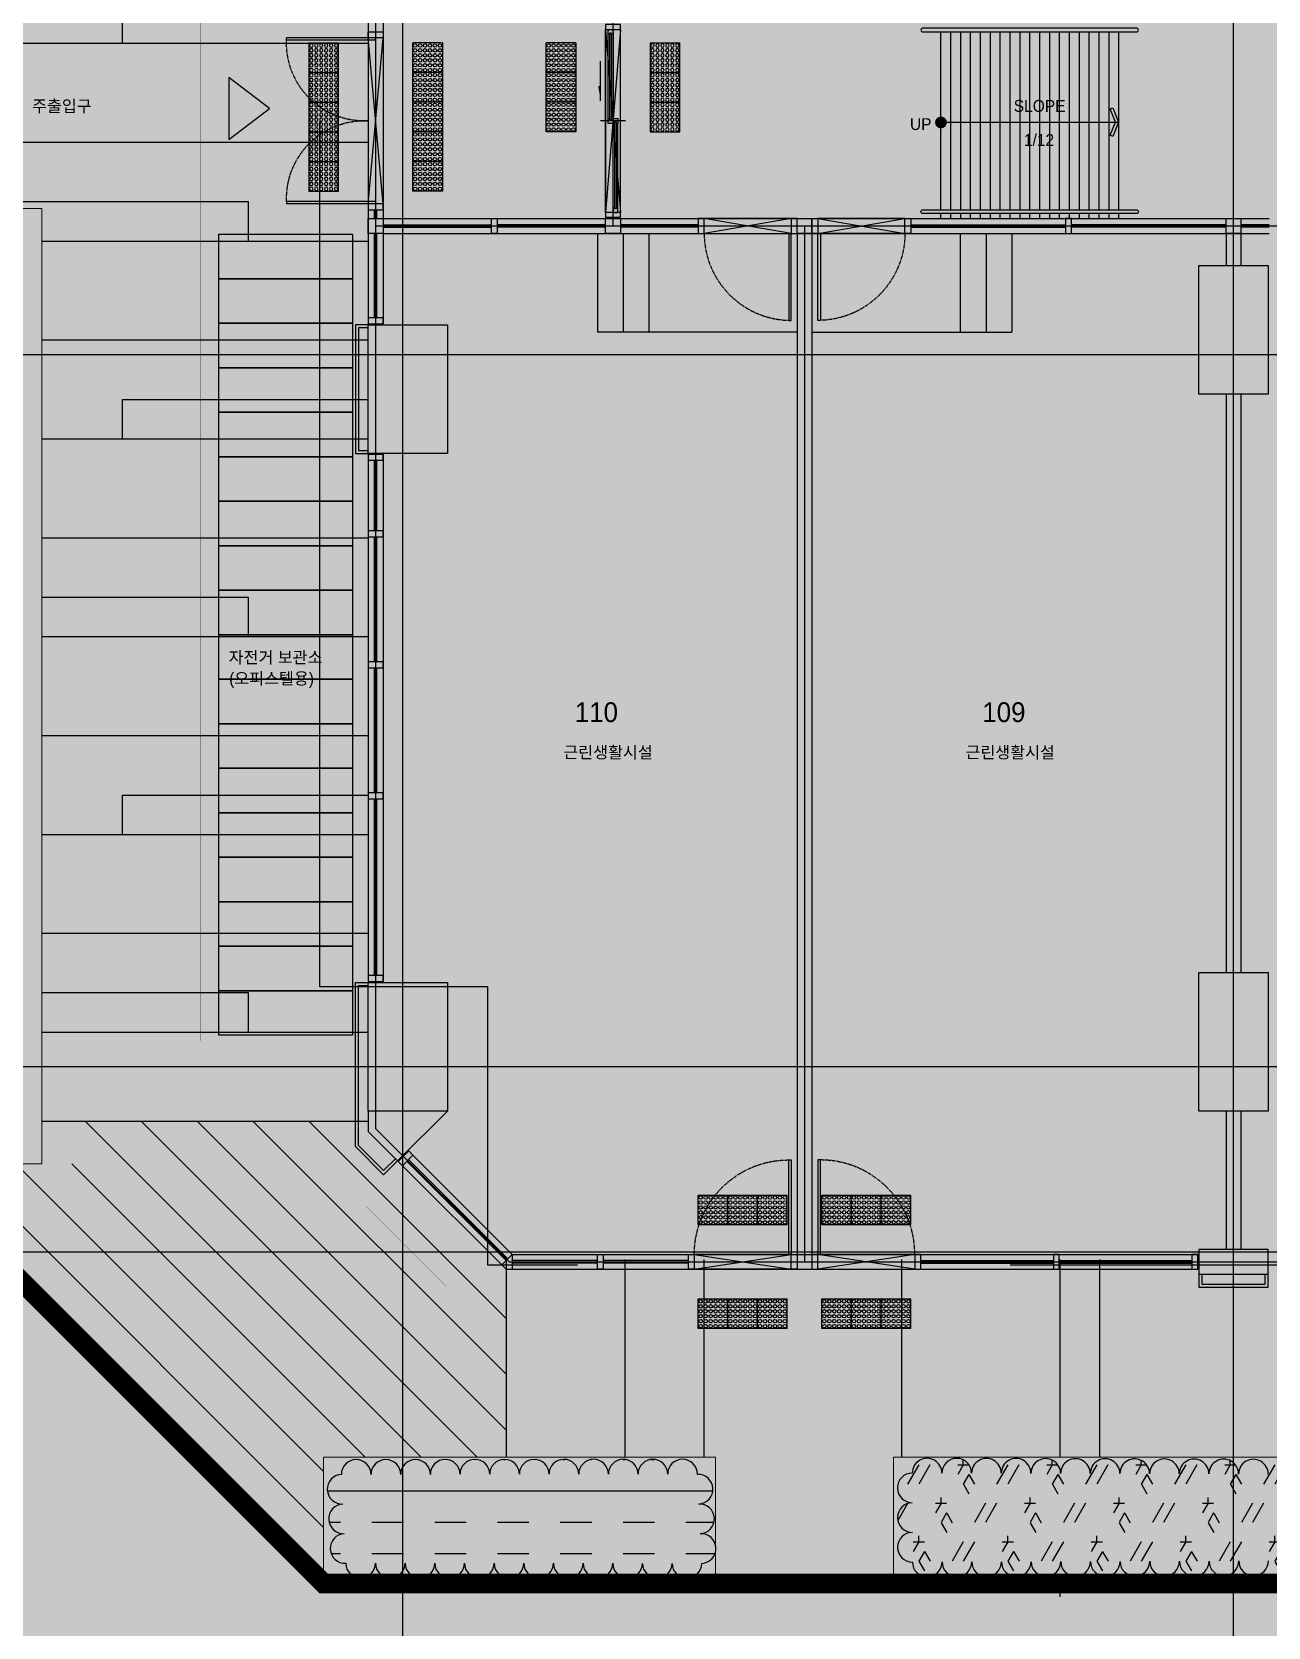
# Model space of a CAD drawing. Header units: millimetres. Extents: x -223175 to 287756, y -120611 to 352956.
# Drawn here: x 120074 to 132575, y 249763 to 265894 of the extents above; entities that cross this region are included whole.
import ezdxf
from ezdxf.enums import TextEntityAlignment as Align

# ---------------------------------------------------------------- set-up
doc = ezdxf.new("R2010")
doc.units = ezdxf.units.MM
doc.header["$LTSCALE"] = 50
for name, pattern in [('CENTER2', [1.125, 0.75, -0.125, 0.125, -0.125]), ('XREF 평면도$0$CEN', [62, 60, -1, 0, -1]), ('XREF 평면도$0$CENTER', [50.8, 31.75, -6.35, 6.35, -6.35]), ('XREF 평면도$0$DASHEDX2', [38.1, 25.4, -12.7]), ('XREF 평면도$0$HIDDEN', [0.375, 0.25, -0.125]), ('XREF 평면도$0$PHANTOM', [25, 20, -1, 1, -1, 1, -1])]:
    doc.linetypes.add(name, pattern=pattern)
for name, color, linetype in [('A-TEXT-1', 3, 'Continuous'), ('I-CL-OPEN', 1, 'Continuous'), ('I-FL-DOOR', 4, 'Continuous'), ('I-SOLID(제외영역)', 253, 'Continuous'), ('XREF 평면도$0$0-조경ha', 251, 'Continuous'), ('XREF 평면도$0$_관목_Out', 8, 'Continuous'), ('XREF 평면도$0$_관목_Plant', 42, 'Continuous'), ('XREF 평면도$0$A_GE_SYM', 7, 'Continuous'), ('XREF 평면도$0$CEN', 1, 'XREF 평면도$0$CEN'), ('XREF 평면도$0$CENTER', 14, 'XREF 평면도$0$CENTER'), ('XREF 평면도$0$CON', 2, 'Continuous'), ('XREF 평면도$0$DOOR', 4, 'Continuous'), ('XREF 평면도$0$F_HAT', 8, 'Continuous'), ('XREF 평면도$0$FIN', 11, 'Continuous'), ('XREF 평면도$0$LX-XXXX', 11, 'Continuous'), ('XREF 평면도$0$SITE', 1, 'XREF 평면도$0$PHANTOM'), ('XREF 평면도$0$STAIR', 5, 'Continuous'), ('XREF 평면도$0$wal1', 4, 'Continuous'), ('XREF 평면도$0$WG', 4, 'Continuous'), ('XREF 평면도$0$WID', 4, 'Continuous'), ('XREF 평면도$0$건축한계선', 2, 'XREF 평면도$0$DASHEDX2'), ('XREF 평면도$0$재료분리대', 9, 'Continuous'), ('XREF 평면도$0$점자경고블럭', 7, 'Continuous'), ('XREF 평면도$0$점자블럭', 8, 'Continuous'), ('XREF 평면도$0$점자유도블럭', 7, 'Continuous'), ('XREF 평면도$0$타일', 8, 'Continuous'), ('주변', 7, 'Continuous')]:
    doc.layers.add(name, color=color, linetype=linetype)
doc.layers.add('XREF 평면도$0$0-조경pl', color=6, linetype='Continuous', lineweight=0)
doc.styles.add('YE-TEXT', font='HY울릉도l.ttf')

# ---------------------------------------------------------------- blocks, each defined once
blk = doc.blocks.new('XREF 평면도$0$1층조경')
at = {"layer": 'XREF 평면도$0$_관목_Plant'}
h = blk.add_hatch(dxfattribs=at)
h.set_pattern_fill('INSUL', color=256, scale=100, style=0)
h.set_pattern_definition([(0, (-71433.1, -101284.7), (0, 952.5), []), (0, (-71433.1, -100967.2), (0, 952.5), [317.5, -317.5]), (0, (-71433.1, -100649.7), (0, 952.5), [317.5, -317.5])])
edge = h.paths.add_edge_path()
edge.add_arc((55220, 149926), 150, 0.0505, 180.0505)
edge.add_arc((54920, 149925), 150, 0.0505, 180.0505)
edge.add_arc((54620, 149925), 150, 0.0505, 180.0505)
edge.add_arc((54320, 149925), 150, 0.0505, 180.0505)
edge.add_arc((54020, 149924), 150, 0.0505, 180.0505)
edge.add_arc((53720, 149924), 150, 0.0505, 180.0505)
edge.add_arc((53420, 149924), 150, 0.0505, 180.0505)
edge.add_arc((53120, 149924), 150, 0.0505, 180.0505)
edge.add_arc((52820, 149923), 150, 0.0505, 180.0505)
edge.add_arc((52520, 149923), 150, 0.0505, 180.0505)
edge.add_arc((52220, 149923), 150, 0.0505, 180.0505)
edge.add_arc((51920, 149923), 150, 0.0505, 180.0505)
edge.add_arc((51777, 149773), 150, 92.9037, 272.9037)
edge.add_arc((51793, 149473), 150, 92.9037, 272.9037)
edge.add_arc((51808, 149173), 150, 92.9037, 272.9037)
edge.add_arc((51965, 149024), 150, 179.9969, 359.9969)
edge.add_arc((52265, 149024), 150, 179.9969, 359.9969)
edge.add_arc((52565, 149024), 150, 179.9969, 359.9969)
edge.add_arc((52865, 149024), 150, 179.9969, 359.9969)
edge.add_arc((53165, 149024), 150, 179.9969, 359.9969)
edge.add_arc((53465, 149024), 150, 179.9969, 359.9969)
edge.add_arc((53765, 149024), 150, 179.9969, 359.9969)
edge.add_arc((54065, 149024), 150, 179.9969, 359.9969)
edge.add_arc((54365, 149024), 150, 179.9969, 359.9969)
edge.add_arc((54665, 149024), 150, 179.9969, 359.9969)
edge.add_arc((54965, 149023), 150, 179.9969, 359.9969)
edge.add_arc((55265, 149023), 150, 179.9969, 359.9969)
edge.add_arc((55408, 149173), 150, 272.893, 92.893)
edge.add_arc((55393, 149473), 150, 272.893, 92.893)
edge.add_arc((55378, 149773), 150, 272.893, 92.893)
edge.add_arc((55370, 149924), 1.68, 272.893, 92.893)
h = blk.add_hatch(dxfattribs=at)
h.set_pattern_fill('HWANGMAE', color=256, scale=600, style=0)
h.set_pattern_definition([(240, (-71433.1, -101284.7), (675, -389.7114), [112.5, -337.5]), (300, (-71433.13, -101284.68), (675, -389.71143), [112.5, -787.3728]), (0, (-71489.38, -101284.68), (225, 389.71143), [112.5, -787.5]), (90, (-71433.13, -101284.68), (-225, 1169.13428), [60, -1498.8449]), (300, (-71489.44, -101382.2), (675, -389.71143), [112.5, -787.3728]), (240, (-71376.8, -101382.2), (675, -389.7114), [112.5, -337.5]), (240, (-70983.1, -101284.7), (675, -389.7114), [225.1269, -224.8728]), (240, (-70870.5, -101284.7), (675, -389.7114), [225.1269, -224.8728])])
edge = h.paths.add_edge_path()
edge.add_arc((63693, 149918), 150, 359.8265, 179.8265)
edge.add_arc((63393, 149919), 150, 359.8265, 179.8265)
edge.add_arc((63093, 149920), 150, 359.8265, 179.8265)
edge.add_arc((62793, 149920), 150, 359.8265, 179.8265)
edge.add_arc((62493, 149921), 150, 359.8265, 179.8265)
edge.add_arc((62193, 149922), 150, 359.8265, 179.8265)
edge.add_arc((61893, 149923), 150, 359.8265, 179.8265)
edge.add_arc((61593, 149924), 150, 359.8265, 179.8265)
edge.add_arc((61293, 149925), 150, 359.8265, 179.8265)
edge.add_arc((60993, 149926), 150, 359.8265, 179.8265)
edge.add_arc((60693, 149927), 150, 359.8265, 179.8265)
edge.add_arc((60393, 149928), 150, 359.8265, 179.8265)
edge.add_arc((60093, 149929), 150, 359.8265, 179.8265)
edge.add_arc((59793, 149930), 150, 359.8265, 179.8265)
edge.add_arc((59493, 149930), 150, 359.8265, 179.8265)
edge.add_arc((59193, 149931), 150, 359.8265, 179.8265)
edge.add_arc((58893, 149932), 150, 359.8265, 179.8265)
edge.add_arc((58593, 149933), 150, 359.8265, 179.8265)
edge.add_arc((58293, 149934), 150, 359.8265, 179.8265)
edge.add_arc((57993, 149935), 150, 359.8265, 179.8265)
edge.add_arc((57693, 149936), 150, 359.8265, 179.8265)
edge.add_arc((57543, 149786), 150, 90.168, 270.168)
edge.add_arc((57544, 149486), 150, 90.168, 270.168)
edge.add_arc((57545, 149186), 150, 90.168, 270.168)
edge.add_arc((57695, 149037), 150, 180.1918, 0.1918)
edge.add_arc((57995, 149038), 150, 180.1918, 0.1918)
edge.add_arc((58295, 149039), 150, 180.1918, 0.1918)
edge.add_arc((58595, 149040), 150, 180.1918, 0.1918)
edge.add_arc((58895, 149041), 150, 180.1918, 0.1918)
edge.add_arc((59195, 149042), 150, 180.1918, 0.1918)
edge.add_arc((59495, 149043), 150, 180.1918, 0.1918)
edge.add_arc((59795, 149044), 150, 180.1918, 0.1918)
edge.add_arc((60095, 149045), 150, 180.1918, 0.1918)
edge.add_arc((60395, 149046), 150, 180.1918, 0.1918)
edge.add_arc((60695, 149047), 150, 180.1918, 0.1918)
edge.add_arc((60995, 149048), 150, 180.1918, 0.1918)
edge.add_arc((61295, 149049), 150, 180.1918, 0.1918)
edge.add_arc((61595, 149050), 150, 180.1918, 0.1918)
edge.add_arc((61895, 149051), 150, 180.1918, 0.1918)
edge.add_arc((62195, 149052), 150, 180.1918, 0.1918)
edge.add_arc((62495, 149053), 150, 180.1918, 0.1918)
edge.add_arc((62795, 149054), 150, 180.1918, 0.1918)
edge.add_arc((63095, 149055), 150, 180.1918, 0.1918)
edge.add_arc((63395, 149056), 150, 180.1918, 0.1918)
edge.add_arc((63695, 149057), 150, 180.1918, 0.1918)
edge.add_arc((63845, 149207), 150, 270.1754, 90.1754)
edge.add_arc((63844, 149507), 150, 270.1754, 90.1754)
edge.add_arc((63843, 149807), 150, 270.1754, 90.1754)
edge.add_arc((63843, 149937), 20.1, 90.1754, 270.1754)
at = {"layer": 'XREF 평면도$0$0-조경ha'}
for p, q in [((49182, 153491), (52576, 150097)), ((49748, 153491), (53142, 150097)), ((50314, 153491), (53436, 150369)), ((50879, 153491), (53436, 150935)), ((51445, 153491), (53436, 151500)), ((47912, 153064), (51590, 149386)), ((48477, 153064), (51590, 149951)), ((49043, 153064), (52011, 150097)), ((53436, 152097), (53436, 150097)), ((54636, 152097), (54636, 150097)), ((55436, 152097), (55436, 150097)), ((57436, 152097), (57436, 150097)), ((59036, 152097), (59036, 150097)), ((59436, 152097), (59436, 150097))]:
    blk.add_line(p, q, dxfattribs=at)
for points in [[(49556, 164391), (49556, 164791), (52042, 164791)], [(52042, 164391), (47346, 164391)], [(52042, 163391), (47346, 163391)], [(50832, 162391), (50832, 162791), (47346, 162791)], [(52042, 162391), (48742, 162391)], [(52042, 161391), (48742, 161391)], [(49556, 160391), (49556, 160791), (52042, 160791)], [(52042, 160391), (48742, 160391)], [(52042, 159391), (48742, 159391)], [(50832, 158391), (50832, 158791), (48742, 158791)], [(52042, 158391), (48742, 158391)], [(52042, 157391), (48742, 157391)], [(49556, 156391), (49556, 156791), (52042, 156791)], [(52042, 156391), (48742, 156391)], [(52042, 155391), (48742, 155391)], [(50832, 154391), (50832, 154791), (48742, 154791)], [(52042, 154391), (48742, 154391)]]:
    blk.add_lwpolyline(points, dxfattribs=at)
at = {"layer": 'XREF 평면도$0$0-조경ha', "elevation": 0}
blk.add_lwpolyline([(52041, 153491), (48741, 153491)], dxfattribs=at)
at = {"layer": 'XREF 평면도$0$0-조경pl'}
for points in [[(48742, 153064), (48742, 162722), (47346, 162722), (47346, 153064)], [(51590, 148820), (55554, 148820), (55554, 150097), (51590, 150097)], [(57354, 148820), (64092, 148820), (64092, 150097), (57354, 150097)]]:
    blk.add_lwpolyline(points, close=True, dxfattribs=at)
at = {"layer": 'XREF 평면도$0$_관목_Out'}
blk.add_lwpolyline([(55370, 149926, 1), (55070, 149925, 1), (54770, 149925, 1), (54470, 149925, 1), (54170, 149925, 1), (53870, 149924, 1), (53570, 149924, 1), (53270, 149924, 1), (52970, 149924, 1), (52670, 149923, 1), (52370, 149923, 1), (52070, 149923, 1), (51770, 149922, 1), (51770, 149922, 1), (51785, 149623, 1), (51800, 149323, 1), (51815, 149024, 1), (51815, 149024, 1), (52115, 149024, 1), (52415, 149024, 1), (52715, 149024, 1), (53015, 149024, 1), (53315, 149024, 1), (53615, 149024, 1), (53915, 149024, 1), (54215, 149024, 1), (54515, 149024, 1), (54815, 149023, 1), (55115, 149023, 1), (55415, 149023, 1), (55415, 149023, 1), (55400, 149323, 1), (55385, 149623, 1), (55370, 149922, 1)], format="xyb", close=True, dxfattribs=at)
blk.add_lwpolyline([(61143, 149925, 1), (60843, 149926, 1), (60543, 149927, 1), (60243, 149928, 1), (59943, 149929, 1), (59643, 149930, 1), (59343, 149931, 1), (59043, 149932, 1), (58743, 149933, 1), (58443, 149934, 1), (58143, 149935, 1), (57843, 149935, 1), (57543, 149936, 1), (57543, 149936, 1), (57544, 149636, 1), (57545, 149336, 1), (57545, 149036, 1), (57545, 149036, 1), (57845, 149037, 1), (58145, 149038, 1), (58445, 149039, 1), (58745, 149040, 1), (59045, 149041, 1), (59345, 149042, 1), (59645, 149043, 1), (59945, 149044, 1), (60245, 149045, 1), (60545, 149046, 1), (60845, 149047, 1), (61145, 149048, 1)], format="xyb", dxfattribs=at)
blk = doc.blocks.new('XREF 평면도$0$근생출입구-2')
at = {"layer": 'I-CL-OPEN'}
blk.add_lwpolyline([(886253, 245402), (884573, 245402), (886253, 245552), (884573, 245552), (886253, 245402)], dxfattribs=at)
at = {"layer": 'I-FL-DOOR', "color": 4, "linetype": 'Continuous'}
for p, q in [((884573, 245477), (884573, 244577)), ((884598, 245477), (884573, 245477)), ((884598, 245477), (884598, 244577)), ((886228, 245477), (886228, 244577)), ((886228, 245477), (886253, 245477)), ((886253, 245477), (886253, 244577)), ((884598, 244577), (884573, 244577)), ((886228, 244577), (886253, 244577))]:
    blk.add_line(p, q, dxfattribs=at)
at = {"layer": 'I-FL-DOOR', "color": 1, "linetype": 'CENTER2', "lineweight": -3}
for centre, start, end in [((884628, 245363), 267.8766, 2.8221), ((886199, 245363), 177.1779, 272.1234)]:
    blk.add_arc(centre, 787, start, end, dxfattribs=at)
at = {"layer": 'XREF 평면도$0$WID', "elevation": 0}
for points in [[(884513, 245402), (884513, 245552), (884573, 245552), (884573, 245402)], [(886313, 245402), (886313, 245552), (886253, 245552), (886253, 245402)]]:
    blk.add_lwpolyline(points, close=True, dxfattribs=at)
at = {"layer": 'XREF 평면도$0$재료분리대'}
for p, q in [((886253, 245552), (884573, 245552)), ((886253, 245402), (884573, 245402))]:
    blk.add_line(p, q, dxfattribs=at)
blk = doc.blocks.new('XREF 평면도$0$자동문1')
at = {"layer": 'I-CL-OPEN'}
blk.add_lwpolyline([(72756, 61204), (74606, 61204), (72756, 61354), (74606, 61354), (72756, 61204)], dxfattribs=at)
at = {"layer": 'I-FL-DOOR'}
for p, q in [((74606, 61354), (72756, 61354)), ((73706, 61329), (74556, 61329)), ((72756, 61204), (74606, 61204)), ((72806, 61279), (73656, 61279)), ((72806, 61229), (73656, 61229)), ((74556, 61279), (73706, 61279))]:
    blk.add_line(p, q, dxfattribs=at)
at = {"layer": 'I-FL-DOOR', "color": 1}
blk.add_line((73681, 61154), (73681, 61404), dxfattribs=at)
at = {"layer": 'I-FL-DOOR'}
for points in [[(73706, 61298), (73706, 61279), (73656, 61279), (73656, 61329), (73706, 61329), (73706, 61310)], [(72806, 61260), (72806, 61279), (72756, 61279), (72756, 61229), (72806, 61229), (72806, 61248)], [(73656, 61260), (73656, 61279), (73706, 61279), (73706, 61229), (73656, 61229), (73656, 61248)]]:
    blk.add_lwpolyline(points, dxfattribs=at)
at = {"layer": 'I-FL-DOOR', "color": 252}
for points in [[(74571, 61298), (73691, 61298), (73691, 61310), (74571, 61310)], [(73671, 61248), (72791, 61248), (72791, 61260), (73671, 61260)]]:
    blk.add_lwpolyline(points, close=True, dxfattribs=at)
blk.add_lwpolyline([(73885, 61404), (73935, 61404), (74285, 61404)], dxfattribs=at)
at = {"layer": 'I-FL-DOOR'}
blk.add_lwpolyline([(74556, 61310), (74556, 61329), (74581, 61329, -1), (74581, 61279), (74556, 61279), (74556, 61298)], format="xyb", dxfattribs=at)
at = {"layer": 'I-FL-DOOR', "color": 252}
blk.add_solid([(73885, 61404), (74035, 61404), (73885, 61404), (74035, 61429)], dxfattribs=at)
at = {"layer": 'XREF 평면도$0$DOOR'}
for points in [[(72706, 61204), (72756, 61204), (72756, 61354), (72706, 61354)], [(74606, 61204), (74656, 61204), (74656, 61354), (74606, 61354)]]:
    blk.add_lwpolyline(points, close=True, dxfattribs=at)
blk = doc.blocks.new('XREF 평면도$0$2층근생문')
at = {"layer": 'I-CL-OPEN'}
blk.add_lwpolyline([(0, 60), (0, 1040), (150, 60), (150, 1040), (0, 60)], dxfattribs=at)
at = {"layer": 'I-FL-DOOR', "color": 4, "linetype": 'Continuous'}
blk.add_lwpolyline([(0, 85), (-955, 85), (-955, 60), (0, 60), (0, 85)], dxfattribs=at)
at = {"layer": 'I-FL-DOOR', "color": 1, "linetype": 'CENTER2', "lineweight": -3}
blk.add_arc((0, 85), 955, 90, 180, dxfattribs=at)
at = {"layer": 'XREF 평면도$0$WID'}
for points in [[(0, 1100), (0, 1040), (150, 1040), (150, 1100)], [(0, 60), (0, 0), (150, 0), (150, 60)]]:
    blk.add_lwpolyline(points, close=True, dxfattribs=at)
at = {"layer": 'XREF 평면도$0$재료분리대'}
for p, q in [((0, 1040), (0, 60)), ((150, 60), (150, 1040))]:
    blk.add_line(p, q, dxfattribs=at)
blk = doc.blocks.new('XREF 평면도$0$A$C19973816')
at = {"layer": 'XREF 평면도$0$점자경고블럭', "color": 12}
for p, q in [((0, 300), (0, 0)), ((0, 300), (300, 300)), ((300, 300), (300, 0)), ((300, 0), (0, 0))]:
    blk.add_line(p, q, dxfattribs=at)
at = {"layer": 'XREF 평면도$0$점자경고블럭', "color": 253}
for centre in [(25, 275), (25, 225), (25, 175), (75, 275), (75, 225), (75, 175), (125, 275), (125, 225), (125, 175), (175, 275), (175, 225), (175, 175), (225, 275), (225, 225), (225, 175), (275, 275), (275, 225), (275, 175), (25, 125), (25, 75), (25, 25), (75, 125), (75, 75), (75, 25), (125, 125), (125, 75), (125, 25), (175, 125), (175, 75), (175, 25), (225, 125), (225, 75), (225, 25), (275, 125), (275, 75), (275, 25)]:
    blk.add_circle(centre, 17.5, dxfattribs=at)
blk = doc.blocks.new('XREF 평면도$0$장애인점자블럭')
at = {"layer": 'XREF 평면도$0$점자유도블럭', "xscale": -1, "rotation": 180}
blk.add_blockref('XREF 평면도$0$A$C19973816', (0, 0), dxfattribs=at)
blk = doc.blocks.new('XREF 평면도$0$근생문')
at = {"layer": 'I-CL-OPEN'}
blk.add_lwpolyline([(127404, 231303), (128284, 231303), (127404, 231153), (128284, 231153), (127404, 231303)], dxfattribs=at)
at = {"layer": 'I-FL-DOOR', "color": 4, "linetype": 'Continuous'}
blk.add_lwpolyline([(128259, 231153), (128259, 230273), (128284, 230273), (128284, 231153), (128259, 231153)], dxfattribs=at)
at = {"layer": 'I-FL-DOOR', "color": 1, "linetype": 'CENTER2', "lineweight": -3}
blk.add_arc((128284, 231153), 880, 180, 268.3721, dxfattribs=at)
at = {"layer": 'XREF 평면도$0$WID'}
for points in [[(127344, 231153), (127404, 231153), (127404, 231303), (127344, 231303)], [(128284, 231153), (128344, 231153), (128344, 231303), (128284, 231303)]]:
    blk.add_lwpolyline(points, close=True, dxfattribs=at)
at = {"layer": 'XREF 평면도$0$재료분리대'}
for p, q in [((128284, 231303), (127404, 231303)), ((127404, 231153), (128284, 231153))]:
    blk.add_line(p, q, dxfattribs=at)

msp = doc.modelspace()

# ---------------------------------------------------------------- hatches: boundary and pattern name
at = {"layer": 'I-SOLID(제외영역)', "ltscale": 0.5}
h = msp.add_hatch(color=253, dxfattribs=at)
h.dxf.hatch_style = 1
h.paths.add_polyline_path([(107817.9932, 312724.6809), (107817.9932, 244617.0602), (184614.5896, 244617.0602), (184614.5896, 312724.6809)])
h.paths.add_polyline_path([(143274.9138, 271631.6924), (140474.9138, 271631.6924), (140474.9138, 278831.6924), (143274.9138, 278831.6924), (143274.9138, 284356.6924), (147974.9138, 284356.6924), (147974.9138, 283111.6924), (148824.9138, 283111.6924), (148824.9138, 278581.6924), (146104.9138, 278581.6924), (146104.9138, 278331.6924), (154149.9138, 278331.6924), (154149.9138, 276381.6924), (166174.9138, 276381.6924), (166174.9138, 273881.6924), (154149.9138, 273881.6924), (154149.9138, 272131.6924), (145764.9138, 272131.6924), (145764.9138, 271881.6924), (148624.9138, 271881.6924), (148574.9138, 271756.6924), (148574.9138, 267351.6924), (147974.9138, 267351.6924), (147974.9138, 266231.6924), (145564.9138, 266231.6924), (145564.9138, 265981.6924), (143274.9138, 265981.6924), (143274.9138, 266231.6924)], flags=16)
h.paths.add_polyline_path([(132374.9138, 271631.6924), (137044.9138, 271631.6924), (137044.9138, 270991.6924), (137274.9138, 270991.6924), (137274.9138, 269231.6924), (138074.9138, 269231.6924), (138074.9138, 265981.6924), (133724.9138, 265981.6924), (133724.9138, 269031.6924), (132374.9138, 269031.6924)], flags=16)
at = {"layer": 'XREF 평면도$0$A_GE_SYM'}
for points in [[(129266.7862, 265038.4072, 1), (129266.7862, 264918.4072, 1)], [(131032.6452, 264981.479), (130979.3236, 265114.7829), (131006.0638, 265125.479), (131063.6638, 264981.479), (131006.0638, 264837.479), (130979.3236, 264848.175)]]:
    msp.add_hatch(color=256, dxfattribs=at).paths.add_polyline_path(points)
at = {"layer": 'XREF 평면도$0$F_HAT', "ltscale": 10}
h = msp.add_hatch(dxfattribs=at)
h.set_pattern_fill('EARTH', color=256, scale=200, style=0)
h.set_pattern_definition([(0, (-162118.8, 210702.1), (1270, 1270), [1270, -1270]), (0, (-162118.8, 211178.4), (1270, 1270), [1270, -1270]), (0, (-162118.8, 211654.6), (1270, 1270), [1270, -1270]), (90, (-161960.1, 211813.4), (-1270, 1270), [1270, -1270]), (90, (-161483.8, 211813.4), (-1270, 1270), [1270, -1270]), (90, (-161007.6, 211813.4), (-1270, 1270), [1270, -1270])])
edge = h.paths.add_edge_path()
edge.add_arc((122303.7168, 296707.3663), 6000, 90, 180, ccw=False)
edge.add_line((122303.7168, 302707.3663), (165827.6734, 302707.3663))
edge.add_arc((165827.6734, 296707.3663), 6000, 7.60009137, 90, ccw=False)
edge.add_line((171774.9654, 297500.9141), (172788.1157, 290234.6073))
edge.add_line((172788.1157, 290234.6073), (178227.6237, 258587.7343))
edge.add_line((178227.6237, 258587.7343), (179127.1938, 254142.4001))
edge.add_arc((169203.4195, 252731.001), 10023.6392, 270.05453158, 8.09454977, ccw=False)
edge.add_line((169212.9595, 242707.3663), (169212.9595, 242607.3663))
edge.add_line((169212.9595, 242607.3663), (122303.7168, 242607.3663))
edge.add_line((122303.7168, 247707.3663), (122303.7168, 242707.3663))
edge.add_arc((122303.7168, 248707.3663), 6000, 180, 270, ccw=False)
edge.add_line((116303.7168, 248707.3663), (116309.7336, 266200.3281))
edge.add_arc((122288.1993, 266344.9108), 5980.2137, 125.6384541, 181.385366, ccw=False)
edge.add_line((118803.7168, 271205.0896), (118803.7168, 254450.007))
edge.add_line((118803.7168, 254450.007), (123023.5841, 250204.7065))
edge.add_line((123023.5841, 250204.7065), (171064.5974, 250204.7065))
edge.add_line((171064.5974, 250204.7065), (176114.5896, 256405.3162))
edge.add_line((176114.5896, 256405.3162), (169292.7739, 297201.4016))
edge.add_line((169292.7739, 297201.4016), (165913.8508, 300207.3663))
edge.add_line((165913.8508, 300207.3663), (123023.5841, 300226.1632))
edge.add_line((123023.5841, 300226.1632), (118808.5174, 295969.5262))
edge.add_line((118808.5174, 295969.5262), (118803.7168, 279258.2952))
edge.add_arc((122339.6839, 284163.5339), 6046.8529, 183.43849468, 234.21385338, ccw=False)
edge.add_line((116303.7168, 283800.8616), (116303.7168, 296707.3663))

# ---------------------------------------------------------------- linework, layer by layer
for p, q in [((129263.6638, 265893.6924), (129263.6638, 264094.6924)), ((131063.6638, 265893.6924), (131063.6638, 264094.6924)), ((129263.6638, 264981.479), (131063.6638, 264981.479)), ((129263.6638, 264056.6924), (129263.6638, 264006.6924)), ((131063.6638, 264056.6924), (131063.6638, 264006.6924)), ((125792.4138, 263856.6924), (125792.4138, 262856.6924)), ((126052.4138, 263856.6924), (126052.4138, 262856.6924)), ((126312.4138, 263856.6924), (126312.4138, 262856.6924)), ((129462.4138, 263856.6924), (129462.4138, 262856.6924)), ((129722.4138, 263856.6924), (129722.4138, 262856.6924)), ((129982.4138, 263856.6924), (129982.4138, 262856.6924)), ((127812.4138, 262856.6924), (125792.4138, 262856.6924)), ((127962.4138, 262856.6924), (129982.4138, 262856.6924))]:
    msp.add_line(p, q)
at = {"color": 3, "linetype": 'XREF 평면도$0$HIDDEN', "ltscale": 700, "elevation": 0.0001}
msp.add_lwpolyline([(124684.9153, 297041.6924), (164964.9153, 297041.6924), (164964.9153, 294226.6924), (166664.9153, 294226.6924), (166664.9153, 256236.6924), (164964.9153, 256236.6924), (164964.9153, 253421.6924), (124684.9153, 253421.6924), (124684.9153, 256236.6924), (122984.9153, 256236.6924), (122984.9153, 294226.6924), (124684.9153, 294226.6924)], close=True, dxfattribs=at)
at = {"layer": 'XREF 평면도$0$0-조경ha', "ltscale": 5}
for p, q in [((124768.8478, 250137.2216), (124768.8478, 250104.7065)), ((130468.8478, 250137.2216), (130468.8478, 250069.9985))]:
    msp.add_line(p, q, dxfattribs=at)
at = {"layer": 'XREF 평면도$0$A_GE_SYM'}
for p, q in [((130979.3236, 265114.7829), (131006.0638, 265125.479)), ((131032.6452, 264981.479), (130979.3236, 265114.7829)), ((131006.0638, 265125.479), (131063.6638, 264981.479)), ((130979.3236, 264848.175), (131032.6452, 264981.479)), ((131063.6638, 264981.479), (131006.0638, 264837.479)), ((131006.0638, 264837.479), (130979.3236, 264848.175))]:
    msp.add_line(p, q, dxfattribs=at)
at = {"layer": 'XREF 평면도$0$CEN', "color": 1, "ltscale": 300}
for p, q in [((123824.9138, 244704.7065), (123824.9138, 305726.1632)), ((123824.9138, 244704.7065), (123824.9138, 305726.1632)), ((132224.9138, 244704.7065), (132224.9138, 305726.1632)), ((132224.9138, 244704.7065), (132224.9138, 305726.1632)), ((113279.1227, 262631.6924), (181614.5896, 262631.6924)), ((113279.1227, 262631.6924), (181614.5896, 262631.6924)), ((113279.1227, 255431.6924), (181614.5896, 255431.6924)), ((113279.1227, 255431.6924), (181614.5896, 255431.6924)), ((113279.1227, 253556.6924), (181614.5896, 253556.6924))]:
    msp.add_line(p, q, dxfattribs=at)
at = {"layer": 'XREF 평면도$0$CENTER', "linetype": 'Continuous'}
for p, q in [((123549.9138, 295356.6928), (123549.9138, 254806.2804)), ((125949.9138, 266056.6924), (125949.9138, 263931.6924)), ((123549.9138, 263931.6924), (166099.9138, 263931.6924)), ((127887.4138, 263931.6924), (127887.4138, 253456.6924)), ((124899.5017, 253456.6924), (123549.9138, 254806.2804)), ((124899.5017, 253456.6924), (164749.9138, 253456.6924))]:
    msp.add_line(p, q, dxfattribs=at)
at = {"layer": 'XREF 평면도$0$CON'}
for p, q in [((123474.9138, 254981.6924), (123474.9138, 254775.6264)), ((124274.9138, 254981.6924), (123771.6747, 254478.4534)), ((123771.6747, 254478.4534), (123474.5017, 254775.6264))]:
    msp.add_line(p, q, dxfattribs=at)
for points in [[(131874.9138, 262231.6924), (131874.9138, 263531.6924), (132574.9138, 263531.6924), (132574.9138, 262231.6924)], [(124274.9138, 262931.6924), (124274.9138, 261631.6924), (123474.9138, 261631.6924), (123474.9138, 262931.6924)], [(131874.9138, 256381.6924), (132574.9138, 256381.6924), (132574.9138, 254981.6924), (131874.9138, 254981.6924)], [(123474.9138, 254981.6924), (123474.9138, 256281.6924), (124274.9138, 256281.6924), (124274.9138, 254981.6924)], [(131874.9138, 253331.6924), (132574.9138, 253331.6924), (132574.9138, 253581.6924), (131874.9138, 253581.6924)]]:
    msp.add_lwpolyline(points, close=True, dxfattribs=at)
at = {"layer": 'XREF 평면도$0$FIN'}
for p, q in [((123344.9138, 254621.7786), (123344.9138, 256281.6924)), ((123344.9138, 256281.6924), (123474.9138, 256281.6924)), ((123374.9138, 254634.205), (123374.9138, 256251.6924)), ((123374.9138, 256251.6924), (123474.9138, 256251.6924)), ((123629.9569, 254336.7355), (123344.9138, 254621.7786)), ((123629.9569, 254379.1619), (123374.9138, 254634.205)), ((123750.4615, 254499.6666), (123629.9569, 254379.1619)), ((123771.6747, 254478.4534), (123629.9569, 254336.7355))]:
    msp.add_line(p, q, dxfattribs=at)
for points in [[(123474.9138, 262931.6924), (123344.9138, 262931.6924), (123344.9138, 261631.6924), (123474.9138, 261631.6924)], [(123474.9138, 262901.6924), (123374.9138, 262901.6924), (123374.9138, 261661.6924), (123474.9138, 261661.6924)], [(131874.9138, 253331.6924), (131874.9138, 253201.6924), (132574.9138, 253201.6924), (132574.9138, 253331.6924)], [(131904.9138, 253331.6924), (131904.9138, 253231.6924), (132544.9138, 253231.6924), (132544.9138, 253331.6924)]]:
    msp.add_lwpolyline(points, dxfattribs=at)
at = {"layer": 'XREF 평면도$0$LX-XXXX', "color": 6}
for points in [[(121964.4776, 263847.6328), (123314.9138, 263847.6328), (123314.9138, 263397.6328), (121964.4776, 263397.6328)], [(121964.4776, 263397.6328), (123314.9138, 263397.6328), (123314.9138, 262947.6328), (121964.4776, 262947.6328)], [(121964.4776, 262947.6328), (123314.9138, 262947.6328), (123314.9138, 262497.6328), (121964.4776, 262497.6328)], [(121964.4776, 262497.6328), (123314.9138, 262497.6328), (123314.9138, 262047.6328), (121964.4776, 262047.6328)], [(121964.4776, 262047.6328), (123314.9138, 262047.6328), (123314.9138, 261597.6328), (121964.4776, 261597.6328)], [(121964.4776, 261597.6328), (123314.9138, 261597.6328), (123314.9138, 261147.6328), (121964.4776, 261147.6328)], [(121964.4776, 261147.6328), (123314.9138, 261147.6328), (123314.9138, 260697.6328), (121964.4776, 260697.6328)], [(121964.4776, 260697.6328), (123314.9138, 260697.6328), (123314.9138, 260247.6328), (121964.4776, 260247.6328)], [(121964.4776, 260247.6328), (123314.9138, 260247.6328), (123314.9138, 259797.6328), (121964.4776, 259797.6328)], [(121964.4776, 259797.6328), (123314.9138, 259797.6328), (123314.9138, 259347.6328), (121964.4776, 259347.6328)], [(121964.4776, 259347.6328), (123314.9138, 259347.6328), (123314.9138, 258897.6328), (121964.4776, 258897.6328)], [(121964.4776, 258897.6328), (123314.9138, 258897.6328), (123314.9138, 258447.6328), (121964.4776, 258447.6328)], [(121964.4776, 258447.6328), (123314.9138, 258447.6328), (123314.9138, 257997.6328), (121964.4776, 257997.6328)], [(121964.4776, 257997.6328), (123314.9138, 257997.6328), (123314.9138, 257547.6328), (121964.4776, 257547.6328)], [(121964.4776, 257547.6328), (123314.9138, 257547.6328), (123314.9138, 257097.6328), (121964.4776, 257097.6328)], [(121964.4776, 257097.6328), (123314.9138, 257097.6328), (123314.9138, 256647.6328), (121964.4776, 256647.6328)], [(121964.4776, 256647.6328), (123314.9138, 256647.6328), (123314.9138, 256197.6328), (121964.4776, 256197.6328)], [(121964.4776, 256197.6328), (123314.9138, 256197.6328), (123314.9138, 255747.6328), (121964.4776, 255747.6328)]]:
    msp.add_lwpolyline(points, close=True, dxfattribs=at)
at = {"layer": 'XREF 평면도$0$SITE', "color": 1, "ltscale": 300, "const_width": 200}
msp.add_lwpolyline([(123023.5841, 300226.1632), (118779.1227, 295981.7019), (118779.1227, 254449.1679), (123023.5841, 250204.7065), (171064.5974, 250204.7065), (176114.5896, 256405.3162, -0.0165654568), (169283.2711, 297268.2216), (165920.9421, 300226.1632)], format="xyb", close=True, dxfattribs=at)
at = {"layer": 'XREF 평면도$0$STAIR'}
for points in [[(129082.6638, 265893.6924), (131244.6638, 265893.6924, 1), (131244.6638, 265931.6924), (129082.6638, 265931.6924, 1)], [(129082.6638, 264094.6924), (131244.6638, 264094.6924, -1), (131244.6638, 264056.6924), (129082.6638, 264056.6924, -1)]]:
    msp.add_lwpolyline(points, format="xyb", close=True, dxfattribs=at)
at = {"layer": 'XREF 평면도$0$wal1', "linetype": 'XREF 평면도$0$HIDDEN', "ltscale": 1000}
for p, q in [((127812.4138, 263856.6924), (127812.4138, 253531.6924)), ((127962.4138, 263856.6924), (127962.4138, 253531.6924)), ((132149.9138, 263856.6924), (132149.9138, 263531.6924)), ((132299.9138, 263856.6924), (132299.9138, 263531.6924)), ((132149.9138, 262231.6924), (132149.9138, 256381.6924)), ((132299.9138, 262231.6924), (132299.9138, 256381.6924)), ((132149.9138, 254981.6924), (132149.9138, 253581.6924)), ((132299.9138, 254981.6924), (132299.9138, 253581.6924))]:
    msp.add_line(p, q, dxfattribs=at)
at = {"layer": 'XREF 평면도$0$WG', "color": 105}
for p, q in [((123537.9138, 264006.6924), (123537.9138, 264094.1924)), ((123561.9138, 264006.6924), (123561.9138, 264094.1924)), ((123624.9138, 263943.6924), (124719.9138, 263943.6924)), ((123624.9138, 263919.6924), (124719.9138, 263919.6924)), ((125874.9138, 263943.6924), (124779.9138, 263943.6924)), ((125874.9138, 263919.6924), (124779.9138, 263919.6924)), ((126812.4138, 263943.6924), (126024.9138, 263943.6924)), ((126812.4138, 263919.6924), (126024.9138, 263919.6924)), ((128962.4138, 263943.6924), (130526.1638, 263943.6924)), ((128962.4138, 263919.6924), (130526.1638, 263919.6924)), ((132149.9138, 263943.6924), (130586.1638, 263943.6924)), ((132149.9138, 263919.6924), (130586.1638, 263919.6924)), ((132584.9138, 263943.6924), (132299.9138, 263943.6924)), ((132584.9138, 263919.6924), (132299.9138, 263919.6924)), ((123537.9138, 263001.6924), (123537.9138, 263856.6924)), ((123561.9138, 263001.6924), (123561.9138, 263856.6924)), ((123537.9138, 260847.6924), (123537.9138, 261561.6924)), ((123561.9138, 260847.6924), (123561.9138, 261561.6924)), ((123537.9138, 259523.6924), (123537.9138, 260787.6924)), ((123561.9138, 259523.6924), (123561.9138, 260787.6924)), ((123537.9138, 258199.6924), (123537.9138, 259463.6924)), ((123561.9138, 258199.6924), (123561.9138, 259463.6924)), ((123537.9138, 256351.6924), (123537.9138, 258139.6924)), ((123561.9138, 256351.6924), (123561.9138, 258139.6924)), ((124869.0495, 253470.1741), (123865.72, 254473.5036)), ((124886.02, 253487.1447), (123882.6905, 254490.4742)), ((125791.9138, 253468.6924), (124930.5678, 253468.6924)), ((125791.9138, 253444.6924), (124930.5678, 253444.6924)), ((126712.4138, 253468.6924), (125851.9138, 253468.6924)), ((126712.4138, 253444.6924), (125851.9138, 253444.6924)), ((129062.4138, 253468.6924), (130403.6638, 253468.6924)), ((129062.4138, 253444.6924), (130403.6638, 253444.6924)), ((130463.6638, 253468.6924), (131804.9138, 253468.6924)), ((130463.6638, 253444.6924), (131804.9138, 253444.6924))]:
    msp.add_line(p, q, dxfattribs=at)
at = {"layer": 'XREF 평면도$0$WID'}
for p, q in [((123474.9138, 270671.6924), (123474.9138, 262941.6924)), ((123624.9138, 270671.6924), (123624.9138, 262941.6924)), ((123624.9138, 264006.6924), (132584.9138, 264006.6924)), ((123624.9138, 263856.6924), (132584.9138, 263856.6924)), ((123474.9138, 261621.6924), (123474.9138, 256291.6924)), ((123624.9138, 261621.6924), (123624.9138, 256291.6924)), ((124868.4357, 253381.6924), (123821.1722, 254428.9559)), ((124930.5678, 253531.6924), (123927.2382, 254535.0219)), ((124930.5678, 253531.6924), (124824.5017, 253425.6264)), ((124930.5678, 253531.6924), (131864.9138, 253531.6924)), ((124930.5678, 253531.6924), (124930.5678, 253381.6924)), ((124868.4357, 253381.6924), (131804.9138, 253381.6924))]:
    msp.add_line(p, q, dxfattribs=at)
for points in [[(123474.9138, 264006.6924), (123624.9138, 264006.6924), (123624.9138, 263856.6924), (123474.9138, 263856.6924)], [(124779.9138, 264006.6924), (124779.9138, 263856.6924), (124719.9138, 263856.6924), (124719.9138, 264006.6924)], [(125874.9138, 264006.6924), (126024.9138, 264006.6924), (126024.9138, 263856.6924), (125874.9138, 263856.6924)], [(127962.4138, 263856.6924), (127812.4138, 263856.6924), (127812.4138, 264006.6924), (127962.4138, 264006.6924)], [(130526.1638, 264006.6924), (130526.1638, 263856.6924), (130586.1638, 263856.6924), (130586.1638, 264006.6924)], [(132299.9138, 263856.6924), (132149.9138, 263856.6924), (132149.9138, 264006.6924), (132299.9138, 264006.6924)], [(123474.9138, 262941.6924), (123624.9138, 262941.6924), (123624.9138, 263001.6924), (123474.9138, 263001.6924)], [(123474.9138, 261561.6924), (123624.9138, 261561.6924), (123624.9138, 261621.6924), (123474.9138, 261621.6924)], [(123474.9138, 260787.6924), (123624.9138, 260787.6924), (123624.9138, 260847.6924), (123474.9138, 260847.6924)], [(123474.9138, 259463.6924), (123624.9138, 259463.6924), (123624.9138, 259523.6924), (123474.9138, 259523.6924)], [(123474.9138, 258139.6924), (123624.9138, 258139.6924), (123624.9138, 258199.6924), (123474.9138, 258199.6924)], [(123474.9138, 256291.6924), (123624.9138, 256291.6924), (123624.9138, 256351.6924), (123474.9138, 256351.6924)], [(123821.1722, 254428.9559), (123927.2382, 254535.0219), (123884.8118, 254577.4483), (123778.7458, 254471.3823)], [(125851.9138, 253531.6924), (125851.9138, 253381.6924), (125791.9138, 253381.6924), (125791.9138, 253531.6924)], [(130403.6638, 253531.6924), (130403.6638, 253381.6924), (130463.6638, 253381.6924), (130463.6638, 253531.6924)], [(131804.9138, 253531.6924), (131804.9138, 253381.6924), (131864.9138, 253381.6924), (131864.9138, 253531.6924)]]:
    msp.add_lwpolyline(points, close=True, dxfattribs=at)
at = {"layer": 'XREF 평면도$0$건축한계선', "color": 2, "linetype": 'XREF 평면도$0$DASHEDX2', "ltscale": 30, "const_width": 1, "flags": 128}
msp.add_lwpolyline([(124266.2248, 297226.1632), (121779.1227, 294739.0612), (121779.1227, 255691.8086), (124266.2248, 253204.7065), (169638.8274, 253204.7065), (172895.2629, 257203.1058, -0.0155536727), (166459.1969, 295756.9813), (164789.1595, 297226.1632)], format="xyb", close=True, dxfattribs=at)
at = {"layer": 'XREF 평면도$0$타일'}
for p, q in [((129363.6638, 265893.6924), (129363.6638, 264094.6924)), ((129463.6638, 265893.6924), (129463.6638, 264094.6924)), ((129563.6638, 265893.6924), (129563.6638, 264094.6924)), ((129663.6638, 265893.6924), (129663.6638, 264094.6924)), ((129763.6638, 265893.6924), (129763.6638, 264094.6924)), ((129863.6638, 265893.6924), (129863.6638, 264094.6924)), ((129963.6638, 265893.6924), (129963.6638, 264094.6924)), ((130063.6638, 265893.6924), (130063.6638, 264094.6924)), ((130163.6638, 265893.6924), (130163.6638, 264094.6924)), ((130263.6638, 265893.6924), (130263.6638, 264094.6924)), ((130363.6638, 265893.6924), (130363.6638, 264094.6924)), ((130463.6638, 265893.6924), (130463.6638, 264094.6924)), ((130563.6638, 265893.6924), (130563.6638, 264094.6924)), ((130663.6638, 265893.6924), (130663.6638, 264094.6924)), ((130763.6638, 265893.6924), (130763.6638, 264094.6924)), ((130863.6638, 265893.6924), (130863.6638, 264094.6924)), ((130963.6638, 265893.6924), (130963.6638, 264094.6924)), ((129363.6638, 264056.6924), (129363.6638, 264006.6924)), ((129463.6638, 264056.6924), (129463.6638, 264006.6924)), ((129563.6638, 264056.6924), (129563.6638, 264006.6924)), ((129663.6638, 264056.6924), (129663.6638, 264006.6924)), ((129763.6638, 264056.6924), (129763.6638, 264006.6924)), ((129863.6638, 264056.6924), (129863.6638, 264006.6924)), ((129963.6638, 264056.6924), (129963.6638, 264006.6924)), ((130063.6638, 264056.6924), (130063.6638, 264006.6924)), ((130163.6638, 264056.6924), (130163.6638, 264006.6924)), ((130263.6638, 264056.6924), (130263.6638, 264006.6924)), ((130363.6638, 264056.6924), (130363.6638, 264006.6924)), ((130463.6638, 264056.6924), (130463.6638, 264006.6924)), ((130563.6638, 264056.6924), (130563.6638, 264006.6924)), ((130663.6638, 264056.6924), (130663.6638, 264006.6924)), ((130763.6638, 264056.6924), (130763.6638, 264006.6924)), ((130863.6638, 264056.6924), (130863.6638, 264006.6924)), ((130963.6638, 264056.6924), (130963.6638, 264006.6924))]:
    msp.add_line(p, q, dxfattribs=at)
at = {"layer": '주변'}
msp.add_lwpolyline([(122065.4123, 264804.1939), (122474.9123, 265119.1939), (122065.4123, 265434.1939)], close=True, dxfattribs=at)

# ---------------------------------------------------------------- block references
for name, p in [('XREF 평면도$0$1층조경', (71433.1273, 101384.675)), ('XREF 평면도$0$근생문', (-531.4178, 32703.8175))]:
    msp.add_blockref(name, p)
at = {"xscale": -1, "rotation": 270}
msp.add_blockref('XREF 평면도$0$근생출입구-2', (-121927.1066, -620419.1588), dxfattribs=at)
at = {"rotation": 90.00000000000001}
msp.add_blockref('XREF 평면도$0$자동문1', (187229.2528, 191312.8417), dxfattribs=at)
at = {"xscale": -1}
msp.add_blockref('XREF 평면도$0$근생문', (256306.2453, 32703.8175), dxfattribs=at)
at = {"layer": 'XREF 평면도$0$WID', "xscale": -1, "rotation": 89.99999999999997}
msp.add_blockref('XREF 평면도$0$2층근생문', (127812.4138, 253531.6931), dxfattribs=at)
at = {"layer": 'XREF 평면도$0$WID', "rotation": 270}
msp.add_blockref('XREF 평면도$0$2층근생문', (127962.4138, 253531.6931), dxfattribs=at)
at = {"layer": 'XREF 평면도$0$점자블럭', "rotation": 270}
for p in [(123174.9138, 265781.6924), (126624.9138, 265781.6924), (123174.9138, 265481.6924), (126624.9138, 265481.6924), (123174.9138, 265181.6924), (126624.9138, 265181.6924), (123174.9138, 264881.6924), (123174.9138, 264581.6924)]:
    msp.add_blockref('XREF 평면도$0$장애인점자블럭', p, dxfattribs=at)
at = {"layer": 'XREF 평면도$0$점자블럭', "xscale": -1, "rotation": 89.99999999999997}
for p in [(123924.9138, 265781.6924), (125274.9138, 265781.6924), (123924.9138, 265481.6924), (125274.9138, 265481.6924), (123924.9138, 265181.6924), (125274.9138, 265181.6924), (123924.9138, 264881.6924), (123924.9138, 264581.6924)]:
    msp.add_blockref('XREF 평면도$0$장애인점자블럭', p, dxfattribs=at)
at = {"layer": 'XREF 평면도$0$점자블럭', "xscale": -1}
for p in [(127112.4138, 254131.6924), (127412.4138, 254131.6924), (127712.4138, 254131.6924), (128362.4138, 254131.6924), (128662.4138, 254131.6924), (128962.4138, 254131.6924), (127112.4138, 253081.6924), (127412.4138, 253081.6924), (127712.4138, 253081.6924), (128362.4138, 253081.6924), (128662.4138, 253081.6924), (128962.4138, 253081.6924)]:
    msp.add_blockref('XREF 평면도$0$장애인점자블럭', p, dxfattribs=at)

# ---------------------------------------------------------------- texts
at = {"layer": 'A-TEXT-1', "style": 'YE-TEXT'}
for s, p in [('주출입구', (120376.6892, 265144.1775)), ('자전거 보관소', (122537.481, 259569.3)), ('(오피스텔용)', (122497.2965, 259355.6957)), ('근린생활시설', (125900.0082, 258608.9854)), ('근린생활시설', (129966.7801, 258608.9854))]:
    msp.add_text(s, height=120, dxfattribs=at).set_placement(p, align=Align.MIDDLE_CENTER)
for s, p in [('SLOPE ', (130569.7661, 265085.3256)), ('UP', (129171.0818, 264901.333)), ('1/12', (130410.9851, 264740.7392))]:
    msp.add_text(s, height=120, dxfattribs=at).set_placement(p, align=Align.RIGHT)
for s, p in [('110', (125563.9451, 258854.7355)), ('109', (129685.1117, 258854.7355))]:
    msp.add_text(s, height=200, dxfattribs=at).set_placement(p, align=Align.BOTTOM_LEFT)

doc.saveas('drawing.dxf')
